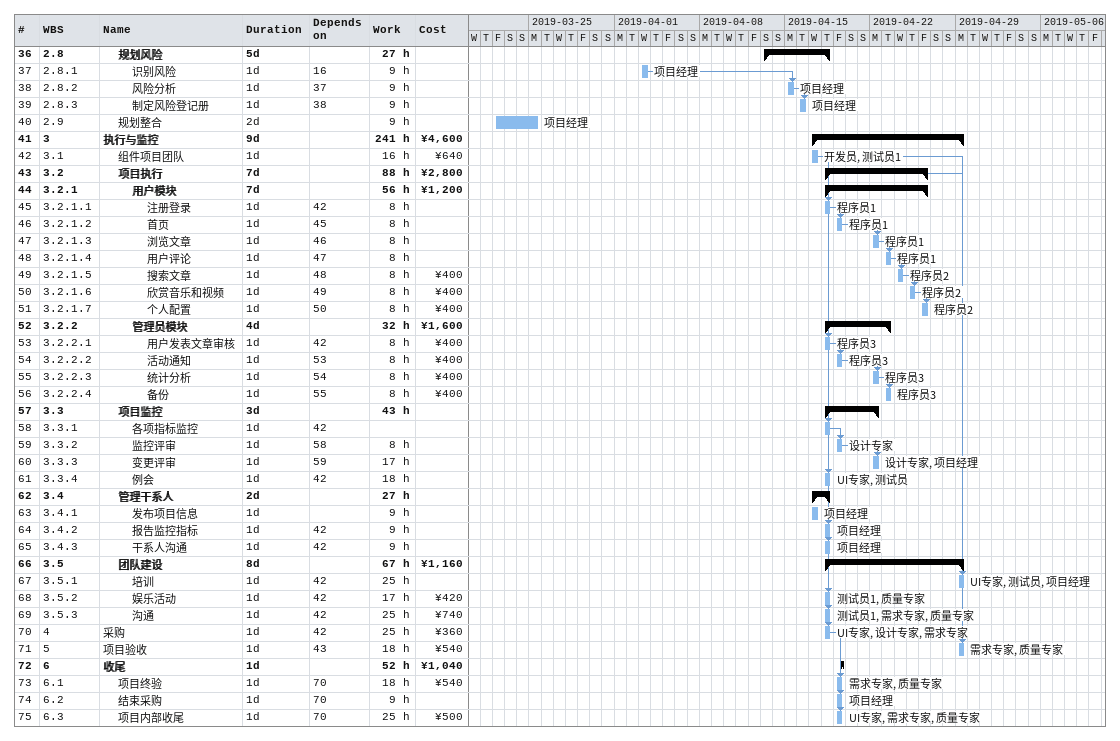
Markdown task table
| ID | WBS | Task | Duration | Start | Finish | Predecessors | Resources | Work (h) | Cost (¥) |
|---|---|---|---|---|---|---|---|---|---|
| 36 | 2.8 | **规划风险** | 5d | 2019-04-13 | 2019-04-18 |  |  | 27 |  |
| 37 | 2.8.1 | 识别风险 | 1d | 2019-04-03 | 2019-04-03 | 16 | 项目经理 | 9 |  |
| 38 | 2.8.2 | 风险分析 | 1d | 2019-04-15 | 2019-04-15 | 37 | 项目经理 | 9 |  |
| 39 | 2.8.3 | 制定风险登记册 | 1d | 2019-04-16 | 2019-04-16 | 38 | 项目经理 | 9 |  |
| 40 | 2.9 | 规划整合 | 2d | 2019-03-22 | 2019-03-25 |  | 项目经理 | 9 |  |
| 41 | 3 | **执行与监控** | 9d | 2019-04-17 | 2019-04-29 |  |  | 241 | 4600 |
| 42 | 3.1 | 组件项目团队 | 1d | 2019-04-17 | 2019-04-17 |  | 开发员, 测试员1 | 16 | 640 |
| 43 | 3.2 | **项目执行** | 7d | 2019-04-18 | 2019-04-26 |  |  | 88 | 2800 |
| 44 | 3.2.1 | **用户模块** | 7d | 2019-04-18 | 2019-04-26 |  |  | 56 | 1200 |
| 45 | 3.2.1.1 | 注册登录 | 1d | 2019-04-18 | 2019-04-18 | 42 | 程序员1 | 8 |  |
| 46 | 3.2.1.2 | 首页 | 1d | 2019-04-19 | 2019-04-19 | 45 | 程序员1 | 8 |  |
| 47 | 3.2.1.3 | 浏览文章 | 1d | 2019-04-22 | 2019-04-22 | 46 | 程序员1 | 8 |  |
| 48 | 3.2.1.4 | 用户评论 | 1d | 2019-04-23 | 2019-04-23 | 47 | 程序员1 | 8 |  |
| 49 | 3.2.1.5 | 搜索文章 | 1d | 2019-04-24 | 2019-04-24 | 48 | 程序员2 | 8 | 400 |
| 50 | 3.2.1.6 | 欣赏音乐和视频 | 1d | 2019-04-25 | 2019-04-25 | 49 | 程序员2 | 8 | 400 |
| 51 | 3.2.1.7 | 个人配置 | 1d | 2019-04-26 | 2019-04-26 | 50 | 程序员2 | 8 | 400 |
| 52 | 3.2.2 | **管理员模块** | 4d | 2019-04-18 | 2019-04-23 |  |  | 32 | 1600 |
| 53 | 3.2.2.1 | 用户发表文章审核 | 1d | 2019-04-18 | 2019-04-18 | 42 | 程序员3 | 8 | 400 |
| 54 | 3.2.2.2 | 活动通知 | 1d | 2019-04-19 | 2019-04-19 | 53 | 程序员3 | 8 | 400 |
| 55 | 3.2.2.3 | 统计分析 | 1d | 2019-04-22 | 2019-04-22 | 54 | 程序员3 | 8 | 400 |
| 56 | 3.2.2.4 | 备份 | 1d | 2019-04-23 | 2019-04-23 | 55 | 程序员3 | 8 | 400 |
| 57 | 3.3 | **项目监控** | 3d | 2019-04-18 | 2019-04-22 |  |  | 43 |  |
| 58 | 3.3.1 | 各项指标监控 | 1d | 2019-04-18 | 2019-04-18 | 42 |  |  |  |
| 59 | 3.3.2 | 监控评审 | 1d | 2019-04-19 | 2019-04-19 | 58 | 设计专家 | 8 |  |
| 60 | 3.3.3 | 变更评审 | 1d | 2019-04-22 | 2019-04-22 | 59 | 设计专家, 项目经理 | 17 |  |
| 61 | 3.3.4 | 例会 | 1d | 2019-04-18 | 2019-04-18 | 42 | UI专家, 测试员 | 18 |  |
| 62 | 3.4 | **管理干系人** | 2d | 2019-04-17 | 2019-04-18 |  |  | 27 |  |
| 63 | 3.4.1 | 发布项目信息 | 1d | 2019-04-17 | 2019-04-17 |  | 项目经理 | 9 |  |
| 64 | 3.4.2 | 报告监控指标 | 1d | 2019-04-18 | 2019-04-18 | 42 | 项目经理 | 9 |  |
| 65 | 3.4.3 | 干系人沟通 | 1d | 2019-04-18 | 2019-04-18 | 42 | 项目经理 | 9 |  |
| 66 | 3.5 | **团队建设** | 8d | 2019-04-18 | 2019-04-29 |  |  | 67 | 1160 |
| 67 | 3.5.1 | 培训 | 1d | 2019-04-29 | 2019-04-29 | 42 | UI专家, 测试员, 项目经理 | 25 |  |
| 68 | 3.5.2 | 娱乐活动 | 1d | 2019-04-18 | 2019-04-18 | 42 | 测试员1, 质量专家 | 17 | 420 |
| 69 | 3.5.3 | 沟通 | 1d | 2019-04-18 | 2019-04-18 | 42 | 测试员1, 需求专家, 质量专家 | 25 | 740 |
| 70 | 4 | 采购 | 1d | 2019-04-18 | 2019-04-18 | 42 | UI专家, 设计专家, 需求专家 | 25 | 360 |
| 71 | 5 | 项目验收 | 1d | 2019-04-29 | 2019-04-29 | 43 | 需求专家, 质量专家 | 18 | 540 |
| 72 | 6 | **收尾** | 1d | 2019-04-19 | 2019-04-19 |  |  | 52 | 1040 |
| 73 | 6.1 | 项目终验 | 1d | 2019-04-19 | 2019-04-19 | 70 | 需求专家, 质量专家 | 18 | 540 |
| 74 | 6.2 | 结束采购 | 1d | 2019-04-19 | 2019-04-19 | 70 | 项目经理 | 9 |  |
| 75 | 6.3 | 项目内部收尾 | 1d | 2019-04-19 | 2019-04-19 | 70 | UI专家, 需求专家, 质量专家 | 25 | 500 |
